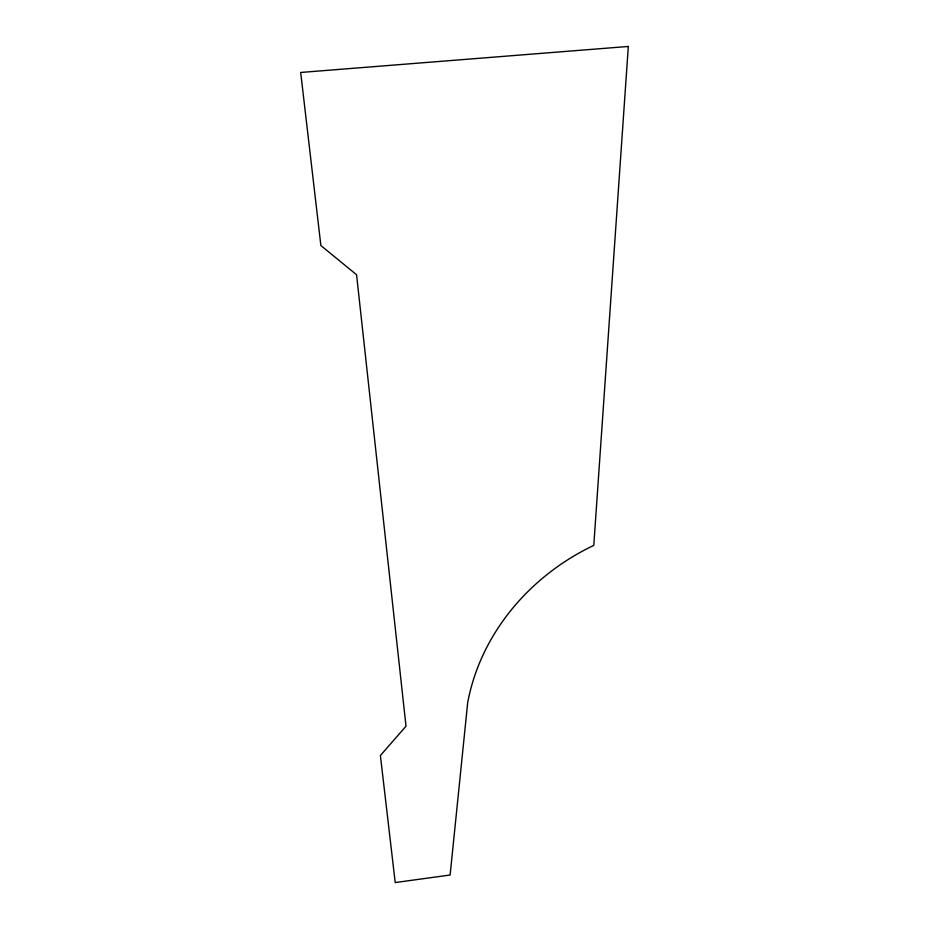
<?xml version="1.0" encoding="UTF-8"?>
<svg xmlns="http://www.w3.org/2000/svg" width="929" height="929" viewBox="0 0 929 929"><rect width="100%" height="100%" fill="white"/><g stroke="black" fill="none" stroke-linecap="round" stroke-linejoin="round"><path stroke-width="1.39" d="M628.318 46.45L593.782 545.393A213.844 189.272 -27 0 0 467.67 702.835L450.124 875.025L395.208 882.55L380.391 755.509L406.008 726.211L356.573 274.752L320.877 245.546L300.682 72.462L628.318 46.45"/></g></svg>
